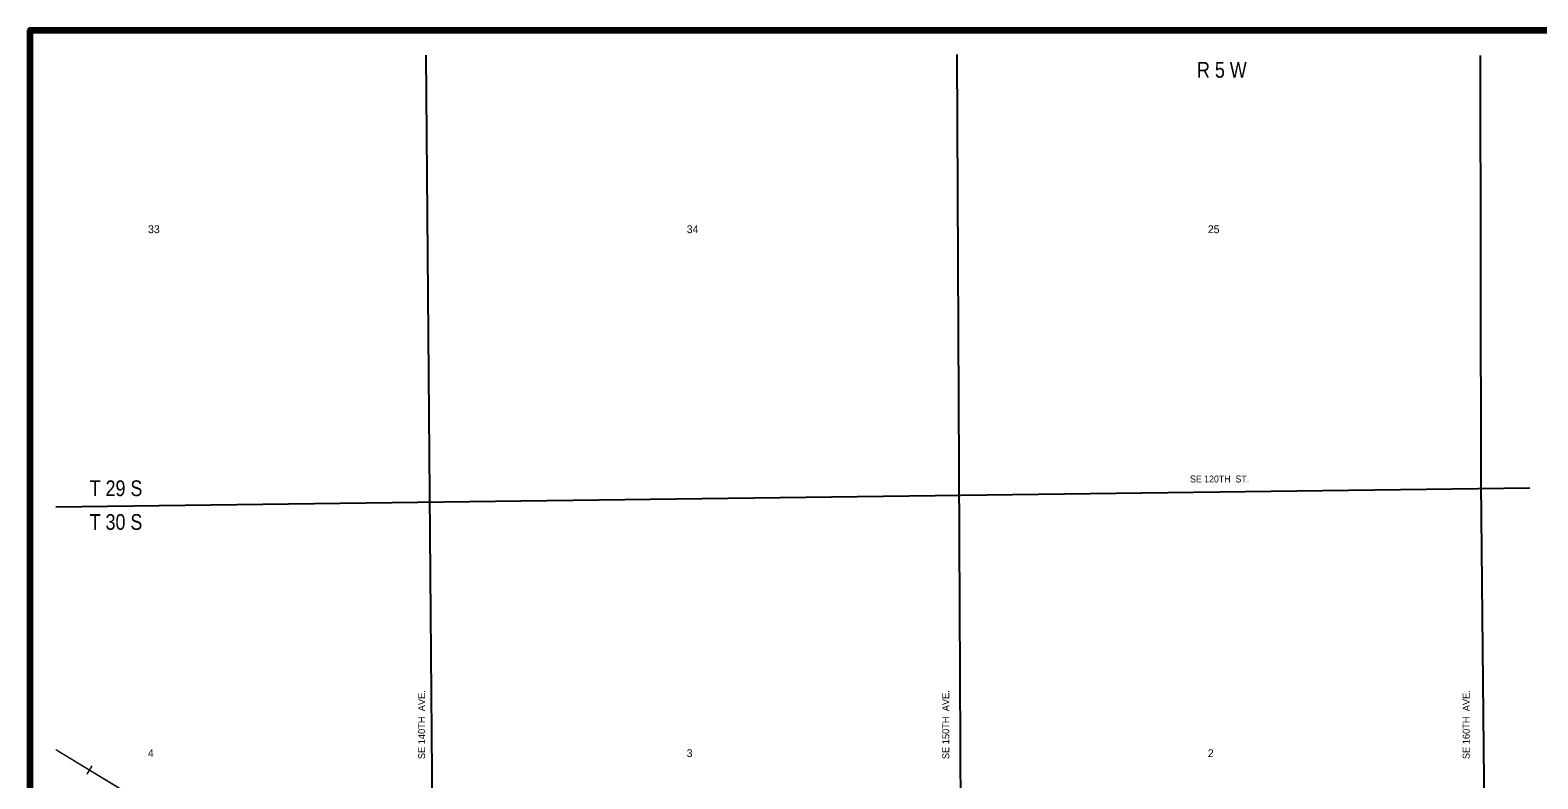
# Model space of a CAD drawing. Extents: x 210.3 to 214.76, y 43.39 to 47.31.
# Drawn here: x 210.299 to 213.185, y 45.878 to 47.312 of the extents above; entities that cross this region are included whole.
import ezdxf
from ezdxf.enums import TextEntityAlignment as Align

# ---------------------------------------------------------------- set-up
doc = ezdxf.new("R2010")
doc.units = 0
doc.header["$LTSCALE"] = 0.0068
for name, color, linetype, lineweight in [('14', 7, 'Continuous', 25), ('17', 7, 'Continuous', 13), ('48', 7, 'Continuous', 106), ('49', 7, 'Continuous', 13)]:
    doc.layers.add(name, color=color, linetype=linetype, lineweight=lineweight)
doc.layers.add('45', color=7, linetype='Continuous')
doc.layers.add('46', color=7, linetype='Continuous')

msp = doc.modelspace()

# ---------------------------------------------------------------- linework, layer by layer
at = {"layer": '14'}
for p, q in [((211.056629, 47.263636), (211.0875, 43.476515)), ((210.348295, 46.399242), (213.169129, 46.435606))]:
    msp.add_line(p, q, dxfattribs=at)
for points in [[(212.072917, 47.265152), (212.081439, 45.414773), (212.104167, 43.476515)], [(213.074432, 47.263447), (213.075568, 46.442992), (213.105682, 43.476515)]]:
    msp.add_lwpolyline(points, dxfattribs=at)
at = {"layer": '17'}
for p, q in [((210.348295, 45.93428), (213.691667, 43.910606)), ((210.417235, 45.90322), (210.407576, 45.8875))]:
    msp.add_line(p, q, dxfattribs=at)
msp.add_lwpolyline([(210.348295, 45.93428), (213.691667, 43.910606), (213.759659, 43.872917), (213.830114, 43.84072), (213.90303, 43.814015), (213.977841, 43.792992), (214.002083, 43.7875), (214.133712, 43.75947)], dxfattribs=at)
at = {"layer": '48'}
msp.add_lwpolyline([(210.299242, 43.429167), (210.299242, 47.311742), (214.181818, 47.311742), (214.181818, 43.429167)], close=True, dxfattribs=at)

# ---------------------------------------------------------------- texts
at = {"layer": '45'}
for s, p in [('33', (210.53608, 46.923106)), ('34', (211.567045, 46.923106)), ('25', (212.564299, 46.923106)), ('4', (210.530303, 45.920076)), ('3', (211.561364, 45.920076)), ('2', (212.558712, 45.920076))]:
    msp.add_text(s, height=0.01496, dxfattribs=at).set_placement(p, align=Align.CENTER)
at = {"layer": '46', "width": 0.85}
for s, p in [('R 5 W', (212.579924, 47.220644)), ('T 29 S', (210.463542, 46.419697)), ('T 30 S', (210.463542, 46.355114))]:
    msp.add_text(s, height=0.03011, dxfattribs=at).set_placement(p, align=Align.CENTER)
at = {"layer": '49', "width": 0.95}
msp.add_text('SE 120TH  ST.', height=0.01326, dxfattribs=at).set_placement((212.575568, 46.445833), align=Align.CENTER)
at = {"layer": '49'}
for s, p in [('SE 140TH  AVE.', (211.055114, 45.982102)), ('SE 150TH  AVE.', (212.058144, 45.982102)), ('SE 160TH  AVE.', (213.054167, 45.982102))]:
    msp.add_text(s, height=0.01326, rotation=90, dxfattribs=at).set_placement(p, align=Align.CENTER)

doc.saveas('drawing.dxf')
